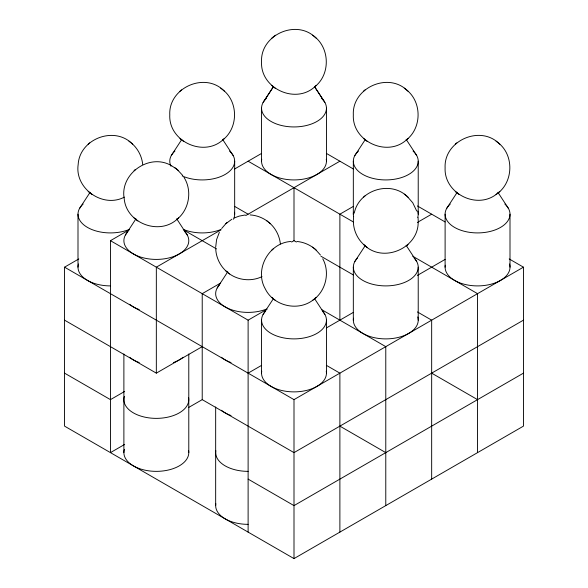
<?xml version="1.0" encoding="UTF-8"?>
<svg xmlns="http://www.w3.org/2000/svg" width="588" height="588" viewBox="0 0 588 588"><rect width="100%" height="100%" fill="white"/><g stroke="black" fill="none" stroke-linecap="round" stroke-linejoin="round"><path stroke-width="0.88" d="M215.664 247.298L216.59 239.632L219.361 232.26M353.329 220.801L353.631 216.494M418.178 221.772C418.788 248.151 383.244 263.615 364.362 245.167M354.255 213.143C358.79 190.144 390.278 180.148 407.19 196.443M79.527 208.497L90.096 192.32M171.306 155.511L181.876 139.334M125.413 234.994L135.982 218.809M264.218 100.768L273.648 86.348M263.079 102.525L273.552 86.502M217.192 287.98L227.762 271.796M354.858 155.511L365.427 139.334M263.079 314.47L273.648 298.292M354.858 261.484L365.427 245.306M446.637 208.497L457.207 192.32M221.661 228.519L225.829 223.712L231.885 219.199M131.859 143.457C113.675 125.773 79.571 139.202 78.175 164.471C74.5 188.608 102.959 208.483 124.369 197.127M223.638 90.471C204.44 71.707 168.396 88.038 169.778 114.829C168.396 141.627 204.44 157.959 223.638 139.194M170.255 165C148.507 153.439 119.665 174.202 124.193 198.619C126.302 223.418 159.855 236.045 177.745 218.67M315.411 37.485C296.22 18.728 260.175 35.045 261.55 61.843C260.175 88.641 296.22 104.973 315.411 86.208M222.977 139.775C238.383 127.743 238.383 101.915 222.977 89.891M177.091 219.251C189.307 209.475 192.423 190.534 183.993 177.356M314.756 86.781C331.059 74.139 329.868 46.364 312.507 35.192M407.19 90.471C387.992 71.707 351.947 88.038 353.329 114.829C351.947 141.627 387.992 157.959 407.19 139.194M291.045 241.477C268.878 242.638 254.112 269.524 265.254 288.826C273.618 306.179 298.3 311.809 313.338 299.806M406.536 139.775C421.934 127.743 421.934 101.915 406.536 89.891M498.962 143.457C479.771 124.693 443.727 141.024 445.109 167.815C443.837 193.43 477.147 210.151 496.897 193.834M312.507 300.446C325.73 291.655 330.375 272.67 322.746 258.757M496.059 194.474C513.412 183.302 514.61 155.519 498.308 142.877M88.171 144.229L88.847 143.626M89.038 143.457L89.692 142.877M179.943 91.243L180.626 90.64M180.81 90.471L181.464 89.891M271.722 38.257L272.406 37.654M272.589 37.485L274.14 36.221M134.057 170.726L134.74 170.123M134.924 169.954L135.578 169.373M223.822 139.025L224.506 138.423M315.594 86.039L316.278 85.436M177.929 218.501L178.612 217.898M363.494 91.243L364.178 90.64M364.362 90.471L365.023 89.891M225.829 223.712L226.512 223.109M226.703 222.94L227.358 222.36M271.722 250.201L272.406 249.599M272.589 249.43L273.244 248.849M407.374 139.025L408.057 138.423M363.494 197.215L364.178 196.612M364.362 196.443L365.023 195.863M455.274 144.229L455.957 143.626M456.141 143.457L456.795 142.877M315.411 298.153L313.86 299.417M315.594 297.984L316.278 297.381M406.536 245.747L407.19 245.167M407.374 244.998L408.057 244.395M499.829 191.409L497.411 193.445M274.662 35.824L275.493 35.192M509.201 258.948L523.445 267.173L523.445 426.131L294 558.6L64.555 426.131L64.555 267.173L78.799 258.948M124.685 444.403L110.448 452.628L110.448 240.676L129.433 229.71M234.663 168.962L261.564 153.431M221.213 229.717L156.334 267.173L156.334 373.145L202.221 346.648M245.74 215.553L339.886 161.193M220.419 283.159L202.221 293.662L202.221 399.642L188.77 407.403M291.626 242.05L294 240.676L296.374 242.05M353.337 206.417L339.886 214.186L339.886 320.159M124.685 391.417L110.448 399.642L64.555 373.145M110.448 240.676L248.114 320.159L267.099 309.192M417.421 222.404L431.665 214.186M248.114 373.145L261.564 365.376M326.436 327.92L353.337 312.39M417.421 275.39L445.116 259.404M64.555 267.173L294 399.634L523.445 267.173M523.445 320.159L294 452.628L202.221 399.634M523.445 373.145L294 505.614L248.114 479.117M234.193 217.986L239.073 216.141L245.159 214.987M262.035 276.61C250.642 282.166 236.111 280.167 226.703 271.656M250.084 214.914C257.221 215.333 264.166 218.214 269.524 222.94M296.955 241.477C303.739 242.094 310.302 244.924 315.411 249.43M171.034 165.404L177.091 169.373L182.787 175.533M326.436 153.431L353.337 168.962M417.421 205.962L445.116 221.948M248.114 161.193L353.337 221.948M412.68 256.206L477.552 293.662L477.552 452.628M234.663 206.417L248.114 214.186M320.901 256.206L353.337 274.934M417.421 311.934L431.665 320.159L431.665 479.117M183.236 229.71L216.465 248.9M321.695 309.656L385.779 346.648L385.779 505.614M431.665 373.145L477.552 399.642M326.436 365.376L339.886 373.145L339.886 532.103M339.886 426.131L385.779 452.628M64.555 320.159L156.334 373.145M496.059 141.164L497.411 142.193M404.279 88.178L405.632 89.207M457.692 193.445L459.052 194.474M365.92 140.458L367.272 141.488M274.14 87.465L275.493 88.501M404.279 194.15L405.632 195.179M220.728 88.178L222.08 89.207M365.92 246.431L367.272 247.46M182.368 140.458L183.721 141.488M312.507 247.136L313.86 248.165M266.614 220.647L267.966 221.676M174.842 167.653L178.612 170.726M128.948 141.164L130.308 142.193M274.14 299.417L275.493 300.446M228.254 272.92L229.607 273.957M136.475 219.934L137.827 220.963M91.941 194.474L88.171 191.409M499.153 143.626L499.829 144.229M407.374 90.64L408.057 91.243M315.594 37.654L316.278 38.257M455.274 191.409L455.957 192.011M456.141 192.18L456.795 192.761M363.494 138.423L364.178 139.025M364.362 139.194L365.023 139.775M407.374 196.612L412.769 202.794L416.694 211.011M271.722 85.436L272.406 86.039M272.589 86.208L273.244 86.781M223.822 90.64L224.506 91.243M353.373 221.772C353.564 230.562 357.585 239.191 364.178 244.998M315.594 249.599L320.453 255.016M179.943 138.423L180.626 139.025M180.81 139.194L181.464 139.775M269.708 223.109C275.721 228.394 279.565 236.001 280.388 243.954M132.043 143.626C138.055 148.911 141.899 156.526 142.722 164.471M271.722 297.381L272.406 297.984M272.589 298.153L273.244 298.733M215.708 248.268C215.899 257.059 219.919 265.68 226.512 271.487M134.057 217.898L134.74 218.501M134.924 218.67L135.578 219.251M406.536 195.863L408.057 197.215M363.494 244.395L365.023 245.747M314.756 248.849L316.278 250.201M268.87 222.36L270.392 223.712M131.205 142.877L132.726 144.229M225.829 270.884L227.358 272.237M497.904 192.32L508.473 208.497M406.124 139.334L416.694 155.511M314.352 86.348L323.782 100.768M314.448 86.502L324.921 102.525M406.124 245.306L416.694 261.484M222.573 139.334L233.142 155.511M314.352 298.292L324.921 314.47M176.687 218.809L187.256 234.994M418.053 217.457L418.222 220.801M510.002 214.179L510.002 267.173M445.109 214.179L445.109 267.173M418.222 161.193L418.222 214.186M418.222 267.173L418.222 320.159M353.329 161.193L353.329 214.186M353.329 267.173L353.329 320.159M326.45 108.207L326.45 161.193M326.45 320.159L326.45 373.145M294 187.69L294 240.676M294 399.634L294 558.6M261.55 108.207L261.55 161.193M261.55 320.159L261.55 373.145M248.114 320.159L248.114 532.103M234.671 161.193L234.671 214.186M215.664 406.947L215.664 505.614M188.785 353.961L188.785 452.628M123.884 353.961L123.884 452.628M77.998 214.179L77.998 267.173M326.274 371.212A32.45 18.735 0 0 1 294 391.88A32.45 18.735 0 0 1 261.726 371.212M322.371 311.067A32.45 18.735 0 0 1 294 338.886A32.45 18.735 0 0 1 265.629 311.067M417.745 316.947A32.45 18.735 0 0 1 386.889 338.879A32.45 18.735 0 0 1 353.506 318.226M414.15 258.081A32.45 18.735 0 0 1 385.779 285.9A32.45 18.735 0 0 1 357.408 258.081M509.524 263.961A32.45 18.735 0 0 1 478.669 285.893A32.45 18.735 0 0 1 445.278 265.232M504.864 204.065A32.45 18.735 0 0 1 498.8 228.342A32.45 18.735 0 0 1 456.31 228.342A32.45 18.735 0 0 1 450.246 204.065M417.745 210.974A32.45 18.735 0 0 1 417.745 217.391M353.506 216.119A32.45 18.735 0 0 1 353.506 212.246M413.085 151.079A32.45 18.735 0 0 1 407.021 175.356A32.45 18.735 0 0 1 364.531 175.356A32.45 18.735 0 0 1 358.467 151.079M326.274 159.26A32.45 18.735 0 0 1 294 179.928A32.45 18.735 0 0 1 261.726 159.26M321.313 98.093A32.45 18.735 0 0 1 315.241 122.37A32.45 18.735 0 0 1 272.759 122.37A32.45 18.735 0 0 1 266.687 98.093M234.494 212.246A32.45 18.735 0 0 1 233.458 219.258M220.61 229.621A32.45 18.735 0 0 1 183.838 229.621M229.533 151.079A32.45 18.735 0 0 1 224.065 175.048A32.45 18.735 0 0 1 182.214 175.944M170.99 166.272A32.45 18.735 0 0 1 174.915 151.079M110.448 285.9A32.45 18.735 0 0 1 78.476 263.961M128.831 229.621A32.45 18.735 0 0 1 87.869 227.637A32.45 18.735 0 0 1 83.136 204.065M266.496 309.097A32.45 18.735 0 0 1 226.292 307.531A32.45 18.735 0 0 1 219.743 284.57M184.706 231.584A32.45 18.735 0 0 1 156.334 259.411A32.45 18.735 0 0 1 127.963 231.584M231.025 362.575A32.45 18.735 0 0 1 221.375 357.269M139.253 309.589A32.45 18.735 0 0 1 129.595 304.275M248.114 524.349A32.45 18.735 0 0 1 215.84 503.681M248.114 471.363A32.45 18.735 0 0 1 215.84 450.687M231.025 415.562A32.45 18.735 0 0 1 221.375 410.255M183.074 357.269A32.45 18.735 0 0 1 173.423 362.575M139.253 362.575A32.45 18.735 0 0 1 129.595 357.269M188.608 397.701A32.45 18.735 0 0 1 155.225 418.362A32.45 18.735 0 0 1 124.369 396.43M188.608 450.695A32.45 18.735 0 0 1 155.225 471.348A32.45 18.735 0 0 1 124.369 449.416"/></g></svg>
